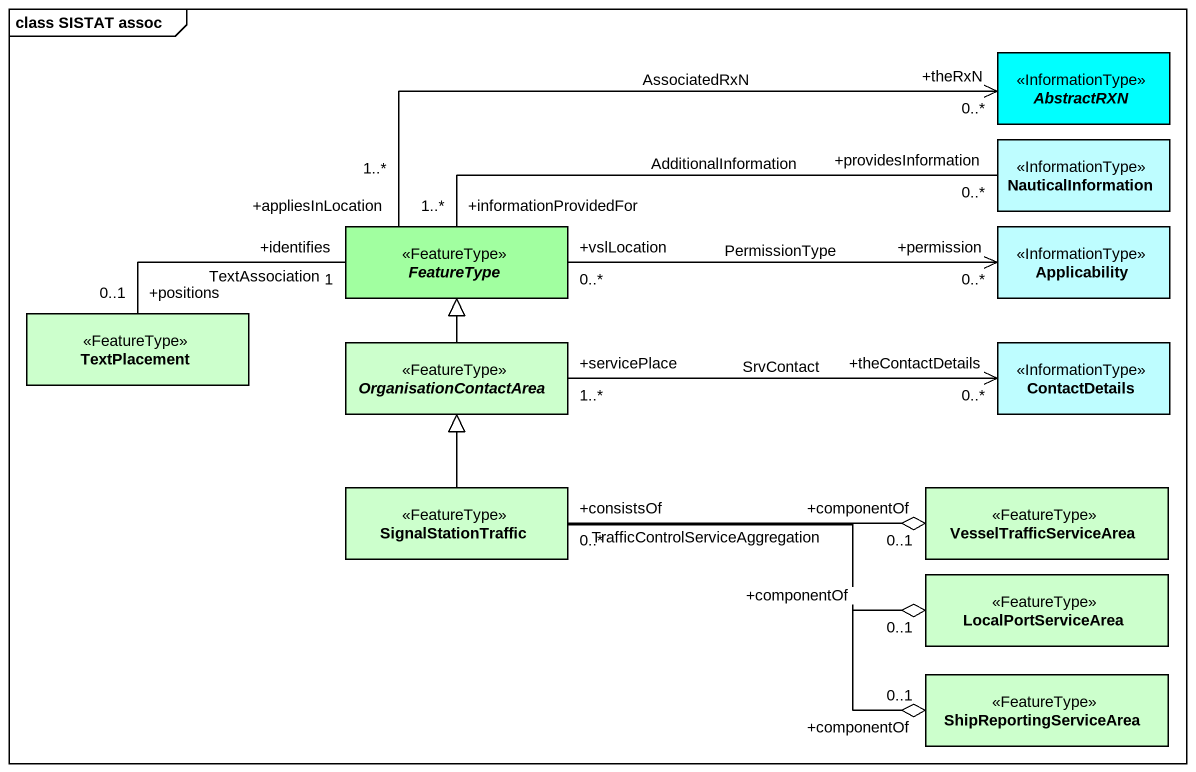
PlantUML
@startuml
mainframe class SISTAT assoc
hide circle
hide empty members
abstract class AbstractRXN <<InformationType>> #00FFFF
class NauticalInformation <<InformationType>> #BEFDFF
abstract class FeatureType <<FeatureType>> #A1FFA0
class Applicability <<InformationType>> #BEFDFF
class TextPlacement <<FeatureType>> #CCFFCC
abstract class OrganisationContactArea <<FeatureType>> #CCFFCC
class ContactDetails <<InformationType>> #BEFDFF
class SignalStationTraffic <<FeatureType>> #CCFFCC
class VesselTrafficServiceArea <<FeatureType>> #CCFFCC
class LocalPortServiceArea <<FeatureType>> #CCFFCC
class ShipReportingServiceArea <<FeatureType>> #CCFFCC
FeatureType "+appliesInLocation\n1..*" -right-> "+theRxN\n0..*" AbstractRXN : AssociatedRxN
FeatureType "+informationProvidedFor\n1..*" -right- "+providesInformation\n0..*" NauticalInformation : AdditionalInformation
FeatureType "+vslLocation\n0..*" -right-> "+permission\n0..*" Applicability : PermissionType
FeatureType "+identifies\n1" -left- "+positions\n0..1" TextPlacement : TextAssociation
OrganisationContactArea -up-|> FeatureType
OrganisationContactArea "+servicePlace\n1..*" -right-> "+theContactDetails\n0..*" ContactDetails : SrvContact
SignalStationTraffic -up-|> OrganisationContactArea
SignalStationTraffic -right-o "+componentOf\n0..1" VesselTrafficServiceArea
SignalStationTraffic "0..*" -right-o "+componentOf\n0..1" LocalPortServiceArea
SignalStationTraffic "+consistsOf" -right-o "+componentOf\n0..1" ShipReportingServiceArea : TrafficControlServiceAggregation
@enduml
